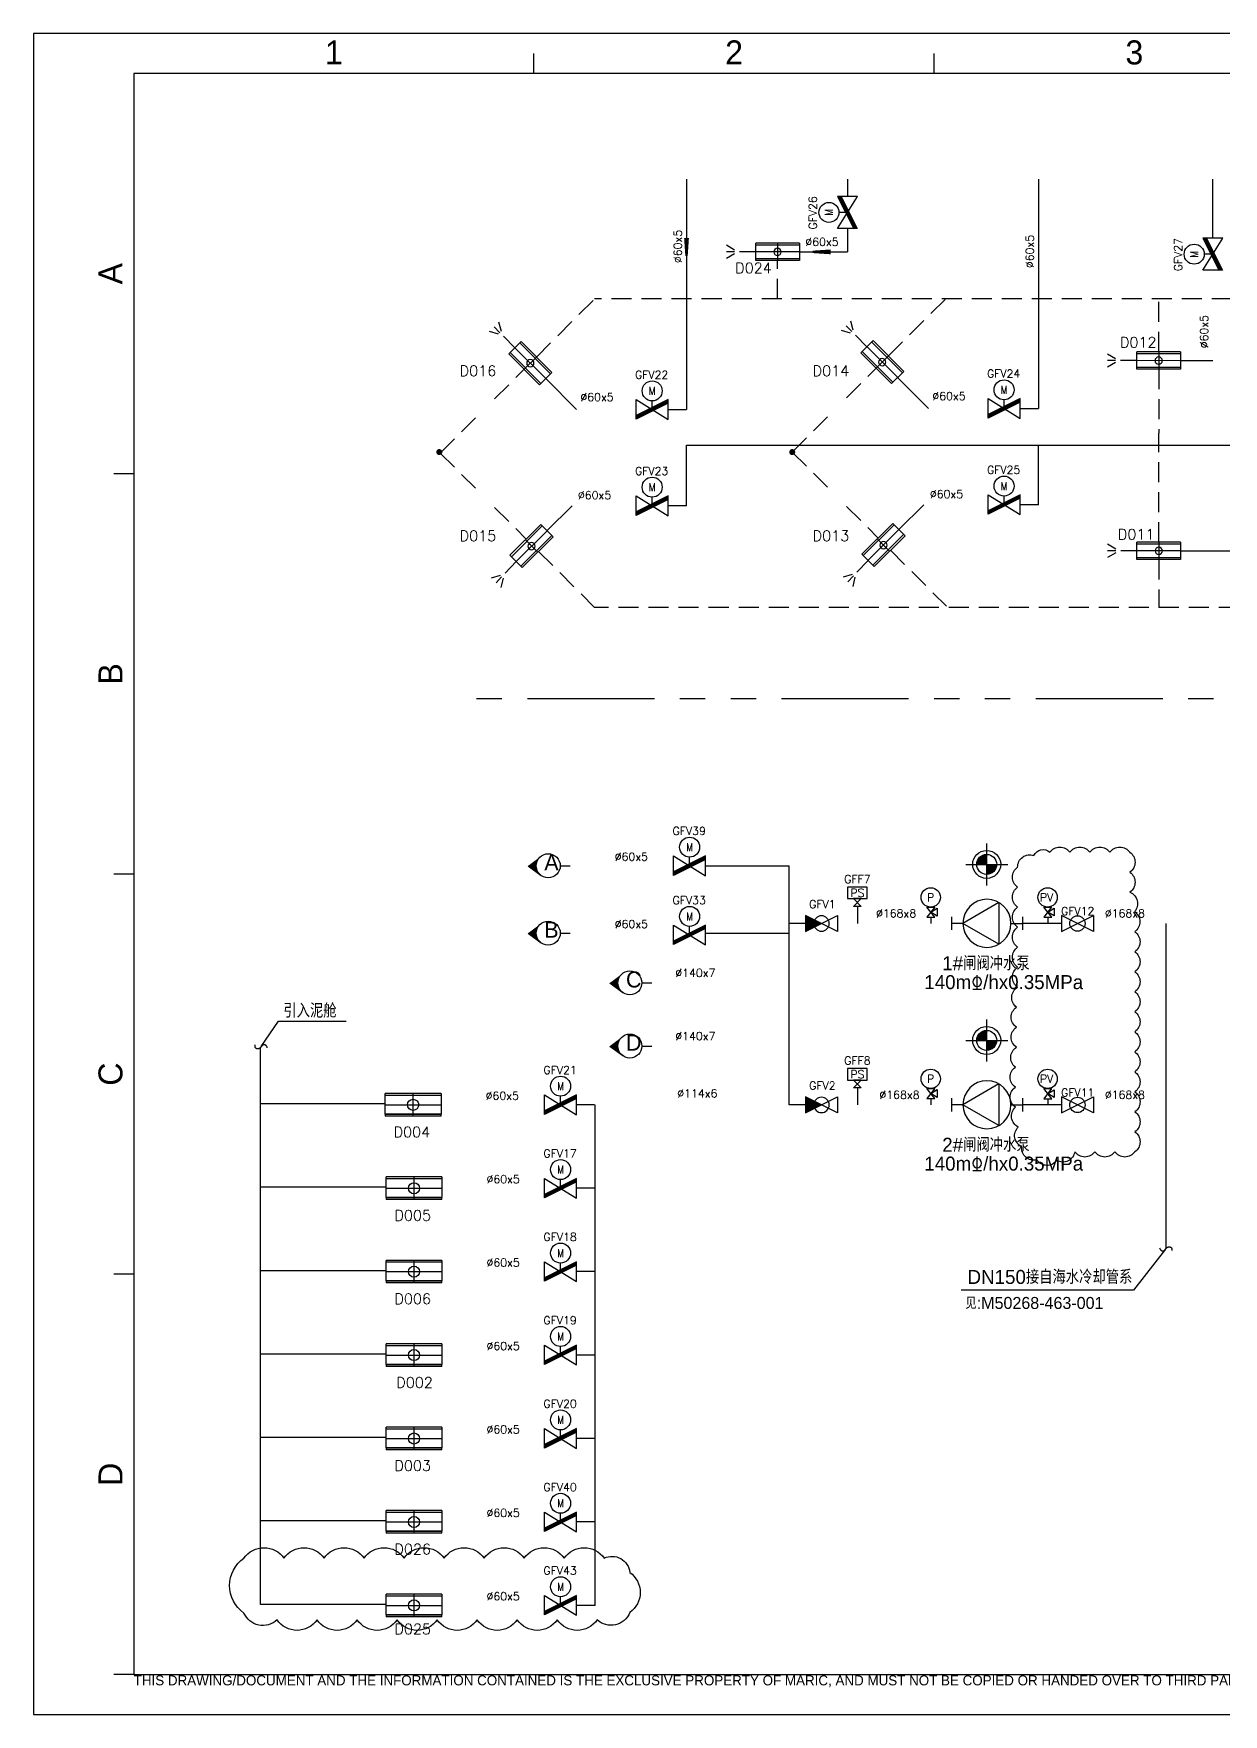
# Model space of a CAD drawing. Header units: millimetres. Extents: x 0 to 1091, y -428 to 602.
# Drawn here: x 0 to 297.2, y -428 to -8 of the extents above; entities that cross this region are included whole.
import ezdxf
from ezdxf.enums import TextEntityAlignment as Align

# ---------------------------------------------------------------- set-up
doc = ezdxf.new("R2010")
doc.units = ezdxf.units.MM
for name, pattern in [('CEN28', [31.3, 28, -1.4, 0.5, -1.4]), ('DASHED2', [0.375, 0.25, -0.125]), ('PH10', [14.25, 10, -1.25, 0.25, -1.25, 0.25, -1.25]), ('PHANTOM', [63.5, 31.75, -6.35, 6.35, -6.35, 6.35, -6.35])]:
    doc.linetypes.add(name, pattern=pattern)
for name, color, linetype in [('TEXT', 2, 'Continuous'), ('UME-003(粗实线)', 3, 'Continuous'), ('UME-006(中心线)', 6, 'CEN28'), ('UME-008(双点划线)', 8, 'PH10'), ('UME-PHANTOM', 8, 'PHANTOM')]:
    doc.layers.add(name, color=color, linetype=linetype)
doc.layers.add('云线', color=6, linetype='Continuous', plot=False)
doc.styles.add('CHINESE', font='SHORT.shx', dxfattribs={"bigfont": 'HZDXF.shx'})
doc.styles.add('HCAD', font='ROMANC', dxfattribs={"bigfont": 'JS64F'})
doc.styles.add('HZDXF', font='short.shx', dxfattribs={"bigfont": 'hzdxf.shx'})
doc.styles.add('ROMANS', font='ROMANS')

# ---------------------------------------------------------------- blocks, each defined once
blk = doc.blocks.new('$DrawRange420594')
for points in [[(100, 0), (100, 5)], [(200, 0), (200, 5)], [(300, 0), (300, 5)], [(400, 0), (400, 5)], [(500, 0), (500, 5)], [(0, -100), (-5, -100)], [(0, -200), (-5, -200)], [(0, -300), (-5, -300)], [(0, -400), (-5, -400)]]:
    blk.add_lwpolyline(points)
at = {"color": 2, "style": 'HZDXF'}
for s, p in [('1', (50, 0.5)), ('2', (150, 0.5)), ('3', (250, 0.5)), ('4', (350, 0.5)), ('5', (450, 0.5)), ('6', (550, 0.5))]:
    blk.add_text(s, height=6, dxfattribs=at).set_placement(p, align=Align.BOTTOM_CENTER)
for s, p in [('A', (-1, -50)), ('B', (-1, -150)), ('C', (-1, -250)), ('D', (-1, -350))]:
    blk.add_text(s, height=6, rotation=90, dxfattribs=at).set_placement(p, align=Align.BOTTOM_CENTER)
blk = doc.blocks.new('P01')
at = {"color": 2, "style": 'ROMANS', "flags": 1}
for tag in ['THICKNESS', 'REMARKS', 'MATERIAL', 'NOMDIA', 'OUTDIA', 'FLUID']:
    blk.add_attdef(tag, text='', height=2, dxfattribs=at).set_placement((0, 1.5), align=Align.CENTER)
at = {"color": 2, "style": 'ROMANS'}
blk.add_attdef('MARK', text='', height=2, dxfattribs=at).set_placement((0, 1.5), align=Align.CENTER)
blk = doc.blocks.new('V012')
at = {"color": 7, "linetype": 'Continuous'}
blk.add_lwpolyline([(8.01, -2), (0, 2), (0, -2), (8.01, 2)], close=True, dxfattribs=at)
blk.add_lwpolyline([(4.03, 0, 0, 4, 0), (8.02, 0, 4, 4, 0)], format="xyseb", dxfattribs=at)
blk.add_circle((3.99, -0.04), 1.92, dxfattribs=at)
at = {"color": 2, "linetype": 'Continuous', "style": 'ROMANS', "flags": 1}
for tag in ['NAMEPLATE', 'STANDARD', 'DIAMETER', 'REMARKS', 'MATERIAL', 'WEIGHT', 'NAME', 'SIZE']:
    blk.add_attdef(tag, text='', height=2, dxfattribs=at).set_placement((3.78, 4.27), align=Align.MIDDLE)
at = {"color": 2, "linetype": 'Continuous', "style": 'ROMANS'}
blk.add_attdef('MARK', text='', height=2, dxfattribs=at).set_placement((3.78, 4.27), align=Align.MIDDLE)
blk = doc.blocks.new('F002')
at = {"color": 7, "linetype": 'Continuous'}
for points in [[(-2.48, 9.05), (2.46, 9.05), (2.46, 6.19), (-2.48, 6.19)], [(-0.98, 6.19), (0.96, 6.19), (-0.98, 4.24), (0.98, 4.24)]]:
    blk.add_lwpolyline(points, close=True, dxfattribs=at)
blk.add_lwpolyline([(0, 4.24), (0, 0)], dxfattribs=at)
at = {"color": 2, "linetype": 'Continuous', "style": 'ROMANS', "flags": 1}
for tag in ['NAMEPLATE', 'STANDARD', 'DIAMETER', 'REMARKS', 'MATERIAL', 'WEIGHT', 'NAME', 'SIZE']:
    blk.add_attdef(tag, text='', height=2, dxfattribs=at).set_placement((-0.01, 11.05), align=Align.MIDDLE)
at = {"color": 2, "linetype": 'Continuous', "style": 'ROMANS'}
for tag, p in [('MARK', (-0.01, 11.05)), ('SN', (-0.01, 7.62))]:
    blk.add_attdef(tag, text='', height=2, dxfattribs=at).set_placement(p, align=Align.MIDDLE)
blk = doc.blocks.new('F904')
at = {"color": 7, "linetype": 'Continuous'}
for points in [[(1.45, -2.43), (3.4, -2.43), (1.45, -4.96), (3.42, -4.96)], [(2.43, -3.69), (4.01, -2.71), (4.01, -4.65), (2.43, -3.69)]]:
    blk.add_lwpolyline(points, close=True, dxfattribs=at)
blk.add_lwpolyline([(2.44, -4.96), (2.44, -6.48)], dxfattribs=at)
blk.add_circle((2.41, 0), 2.41, dxfattribs=at)
at = {"color": 2, "style": 'ROMANS'}
blk.add_text('PV', height=2, dxfattribs=at).set_placement((0.48, -1.01))
at = {"color": 2, "style": 'ROMANS', "flags": 1}
for tag in ['NAMEPLATE', 'STANDARD', 'DIAMETER', 'REMARKS', 'MATERIAL', 'WEIGHT', 'NAME', 'SIZE']:
    blk.add_attdef(tag, text='', height=2, dxfattribs=at).set_placement((2.51, 3.98), align=Align.MIDDLE)
at = {"color": 2, "style": 'ROMANS'}
blk.add_attdef('MARK', text='', height=2, dxfattribs=at).set_placement((2.51, 3.98), align=Align.MIDDLE)
blk = doc.blocks.new('2')
for p, q in [((285.39, -265.05), (285.39, -259.4)), ((278.43, -262.23), (292.35, -262.23))]:
    blk.add_line(p, q)
at = {"layer": 'UME-003(粗实线)', "color": 7}
for p, q in [((278.43, -264.56), (278.43, -259.4)), ((292.35, -259.4), (278.43, -259.4)), ((292.35, -259.89), (278.43, -259.89)), ((292.35, -259.4), (292.35, -264.56)), ((292.35, -264.56), (278.43, -264.56)), ((278.43, -264.56), (292.35, -264.56))]:
    blk.add_line(p, q, dxfattribs=at)
blk.add_circle((285.38, -262.23), 1.39, dxfattribs=at)
at = {"layer": 'UME-008(双点划线)', "color": 7, "ltscale": 200}
for p in [(278.43, -264.56), (292.35, -265.05)]:
    blk.add_line(p, (278.43, -265.05), dxfattribs=at)
at = {"layer": 'UME-008(双点划线)', "color": 8, "ltscale": 200}
blk.add_line((292.35, -265.05), (292.35, -264.56), dxfattribs=at)
blk = doc.blocks.new('f')
blk.add_line((-97.48, -53.26), (-97.45, -64.16))
at = {"layer": 'UME-003(粗实线)', "color": 7}
for p, q in [((-99.64, -53.26), (-95.3, -53.26)), ((-99.64, -53.26), (-99.64, -64.16)), ((-99.15, -53.26), (-99.15, -64.16)), ((-95.79, -64.16), (-95.79, -53.26)), ((-95.3, -53.26), (-95.3, -64.16)), ((-95.3, -64.16), (-99.64, -64.16))]:
    blk.add_line(p, q, dxfattribs=at)
blk.add_ellipse((-97.47, -58.71), major_axis=(-0.642, 0.642), ratio=1, start_param=-0.785398, end_param=5.497787, dxfattribs=at)
at = {"layer": 'UME-006(中心线)', "color": 7, "ltscale": 0.3}
blk.add_line((-99.64, -58.71), (-95.3, -58.71), dxfattribs=at)
blk = doc.blocks.new('A$C0CA15655')
for p, q in [((2.05, 2.14), (0, 3.32)), ((2.05, 1.66), (0, 1.66)), ((2.05, 1.18), (0, 0))]:
    blk.add_line(p, q)
blk = doc.blocks.new('F903')
at = {"color": 7, "linetype": 'Continuous'}
for points in [[(1.45, -2.66), (3.4, -2.66), (1.45, -5.18), (3.42, -5.18)], [(2.43, -3.91), (4.01, -2.93), (4.01, -4.88), (2.43, -3.91)]]:
    blk.add_lwpolyline(points, close=True, dxfattribs=at)
blk.add_lwpolyline([(2.44, -5.18), (2.44, -6.71)], dxfattribs=at)
blk.add_circle((2.41, -0.22), 2.41, dxfattribs=at)
at = {"color": 2, "linetype": 'Continuous', "style": 'ROMANS', "flags": 1}
for tag in ['NAMEPLATE', 'STANDARD', 'DIAMETER', 'REMARKS', 'MATERIAL', 'WEIGHT', 'NAME', 'SIZE']:
    blk.add_attdef(tag, text='', height=2, dxfattribs=at).set_placement((2.41, 4.18), align=Align.MIDDLE)
at = {"color": 2, "linetype": 'Continuous', "style": 'ROMANS'}
for tag, p in [('MARK', (2.41, 4.18)), ('SN', (2.41, -0.22))]:
    blk.add_attdef(tag, text='', height=2, dxfattribs=at).set_placement(p, align=Align.MIDDLE)
blk = doc.blocks.new('PX1')
at = {"color": 0, "linetype": 'ByBlock'}
blk.add_lwpolyline([(-0.27, -1.53), (-0.09, -1.47), (0.06, -1.41), (0.18, -1.34), (0.27, -1.28), (0.34, -1.21), (0.39, -1.13), (0.43, -1.06), (0.46, -0.99), (0.48, -0.91), (0.49, -0.84), (0.5, -0.77), (0.5, -0.69), (0.49, -0.62), (0.48, -0.56), (0.47, -0.49), (0.44, -0.43), (0.41, -0.38), (0.38, -0.33), (0.33, -0.28), (0.29, -0.23), (0.24, -0.19), (0.19, -0.15), (0.14, -0.11), (0.08, -0.06), (0.03, -0.02), (-0.03, 0.02), (-0.08, 0.07), (-0.14, 0.11), (-0.19, 0.16), (-0.24, 0.22), (-0.29, 0.27), (-0.33, 0.33), (-0.37, 0.39), (-0.4, 0.45), (-0.43, 0.52), (-0.46, 0.58), (-0.47, 0.65), (-0.49, 0.72), (-0.5, 0.8), (-0.5, 0.87), (-0.5, 0.94), (-0.49, 1.01), (-0.48, 1.09), (-0.46, 1.15), (-0.43, 1.22), (-0.39, 1.28), (-0.35, 1.34), (-0.3, 1.39), (-0.23, 1.43), (-0.16, 1.47), (-0.08, 1.5), (0.01, 1.52), (0.11, 1.53), (0.21, 1.54), (0.33, 1.54), (0.45, 1.53)], dxfattribs=at)
at = {"color": 2, "style": 'CHINESE', "flags": 1}
for tag in ['CONNC', 'CONND', 'CONNE']:
    blk.add_attdef(tag, text='', height=3, dxfattribs=at).set_placement((0, 0), align=Align.MIDDLE)
blk = doc.blocks.new('V618')
at = {"linetype": 'Continuous'}
blk.add_line((4, -0.2), (4, 1.68), dxfattribs=at)
at = {"linetype": 'Continuous', "const_width": 0.7}
blk.add_lwpolyline([(0.17, -2.35), (7.83, 1.48)], dxfattribs=at)
at = {"linetype": 'Continuous'}
blk.add_lwpolyline([(8, -2.95), (8, 2), (0, -2), (0, 2)], close=True, dxfattribs=at)
for points in [[(8, 1.13), (0, -2.87), (0, -2)], [(8, 1.13), (7.65, 1.83)], [(0, -2), (0.35, -2.69)]]:
    blk.add_lwpolyline(points, dxfattribs=at)
blk.add_circle((4, 4.18), 2.5, dxfattribs=at)
at = {"color": 2, "linetype": 'Continuous', "style": 'ROMANS', "width": 0.8}
blk.add_text('M', height=2, dxfattribs=at).set_placement((4, 4.18), align=Align.MIDDLE)
at = {"color": 2, "style": 'ROMANS', "width": 0.85, "flags": 1}
for tag in ['NAMEPLATE', 'STANDARD', 'DIAMETER', 'REMARKS', 'MATERIAL', 'WEIGHT', 'NAME', 'SIZE']:
    blk.add_attdef(tag, text='', height=1.5, dxfattribs=at).set_placement((3.89, 8.22), align=Align.MIDDLE)
at = {"color": 2, "style": 'ROMANS', "width": 0.85}
blk.add_attdef('MARK', text='', height=1.5, dxfattribs=at).set_placement((3.89, 8.22), align=Align.MIDDLE)
blk = doc.blocks.new('A$C05A20CDD')
for p, q in [((-3, 5.2), (-3, -5.2)), ((-3, 5.2), (6, 0)), ((-8.85, 1.64), (-8.85, -1.64)), ((-6, 0), (-8.85, 0)), ((-3, -5.2), (6, 0)), ((6, 0), (8.85, 0)), ((8.85, 1.64), (8.85, -1.64))]:
    blk.add_line(p, q)
blk.add_circle((0, 0), 6)
blk = doc.blocks.new('AUTOSST')
h = blk.add_hatch(color=256)
h.paths.add_polyline_path([(-2.5, 0), (0, 0), (0, 2.5, 0.414214)])
h.paths.add_polyline_path([(0, 0), (0, -2.5, 0.414214), (2.5, 0)])
at = {"color": 7, "linetype": 'Continuous'}
for p, q in [((0, -5.25), (0, 5.25)), ((-5.25, 0), (5.25, 0))]:
    blk.add_line(p, q, dxfattribs=at)
for radius in [3.5, 2.5]:
    blk.add_circle((0, 0), radius, dxfattribs=at)
blk = doc.blocks.new('V013')
at = {"linetype": 'Continuous'}
blk.add_lwpolyline([(0, -2), (8.01, 2), (8.01, -2), (0, 2)], close=True, dxfattribs=at)
blk.add_circle((4.02, -0.04), 1.92, dxfattribs=at)
at = {"color": 2, "linetype": 'Continuous', "style": 'ROMANS', "flags": 1}
for tag in ['NAMEPLATE', 'STANDARD', 'DIAMETER', 'REMARKS', 'MATERIAL', 'WEIGHT', 'NAME', 'SIZE']:
    blk.add_attdef(tag, text='', height=2, dxfattribs=at).set_placement((4.08, 4.49), align=Align.MIDDLE)
at = {"color": 2, "linetype": 'Continuous', "style": 'ROMANS'}
blk.add_attdef('MARK', text='', height=2, dxfattribs=at).set_placement((4.08, 4.49), align=Align.MIDDLE)

msp = doc.modelspace()

# ---------------------------------------------------------------- hatches: boundary and pattern name
for points in [[(126.77, -218.34, -0.5), (126.77, -213.54), (123.57, -215.94)], [(126.77, -235.17, -0.5), (126.77, -230.37), (123.57, -232.77)], [(147.17, -247.61, -0.5), (147.17, -242.81), (143.97, -245.21)], [(147.17, -263.39, -0.5), (147.17, -258.59), (143.97, -260.99)]]:
    msp.add_hatch(color=256).paths.add_polyline_path(points)

# ---------------------------------------------------------------- linework, layer by layer
at = {"color": 3}
for p, q in [((163.13, -44.41), (163.13, -101.93)), ((251.06, -44.41), (251.06, -101.66)), ((294.61, -59.12), (294.61, -44.41)), ((203.35, -56.7), (203.35, -62.54)), ((180.42, -62.56), (176.35, -62.56)), ((191.31, -62.54), (203.35, -62.54)), ((120.26, -86.48), (117.39, -83.61)), ((208.17, -86.23), (205.3, -83.35)), ((275.63, -89.72), (271.57, -89.72)), ((286.53, -89.69), (294.61, -89.69)), ((127.94, -94.21), (135.62, -101.93)), ((215.87, -93.94), (223.55, -101.67)), ((158.53, -101.93), (163.13, -101.93)), ((246.45, -101.66), (251.06, -101.66)), ((163.13, -110.87), (451.34, -110.86)), ((163.13, -125.99), (163.13, -110.87)), ((251.06, -125.72), (251.06, -110.86)), ((128.24, -132.21), (134.51, -125.99)), ((216.16, -131.94), (222.43, -125.72)), ((275.65, -137.27), (271.59, -137.27)), ((286.55, -137.28), (307.1, -137.28)), ((120.56, -139.89), (117.78, -142.85)), ((208.47, -139.64), (205.69, -142.6)), ((167.9, -215.94), (188.78, -215.94)), ((192.83, -230.33), (188.78, -230.33)), ((282.84, -230.33), (282.84, -311.67)), ((167.9, -232.77), (188.78, -232.77)), ((56.66, -400.52), (56.66, -261.39)), ((87.87, -275.43), (56.66, -275.43)), ((140.32, -296.52), (140.32, -275.67)), ((88.08, -296.28), (56.66, -296.28)), ((140.32, -317.37), (140.32, -296.52)), ((88.08, -317.13), (56.66, -317.13)), ((140.32, -338.22), (140.32, -317.37)), ((88.08, -337.97), (56.66, -337.97)), ((140.32, -400.76), (140.32, -338.22)), ((88.08, -358.82), (56.66, -358.82)), ((88.08, -379.67), (56.66, -379.67)), ((88.08, -400.52), (56.66, -400.52))]:
    msp.add_line(p, q, dxfattribs=at)
for p, q in [((123.57, -215.94), (126.77, -218.34)), ((131.57, -215.94), (134.04, -215.94)), ((123.57, -232.77), (126.77, -235.17)), ((131.57, -232.77), (134.04, -232.77)), ((143.97, -245.21), (147.17, -247.61)), ((151.97, -245.21), (154.44, -245.21)), ((143.97, -260.99), (147.17, -263.39)), ((151.97, -260.99), (154.44, -260.99))]:
    msp.add_line(p, q)
at = {"color": 7, "linetype": 'Continuous'}
msp.add_lwpolyline([(0, -428), (594, -428), (594, -8), (0, -8)], close=True, dxfattribs=at)
at = {"color": 1, "linetype": 'Continuous'}
msp.add_lwpolyline([(25, -418), (584, -418), (584, -18), (25, -18)], close=True, dxfattribs=at)
at = {"color": 3}
for points in [[(451.34, -44.41, 0, 0, 0), (441.33, -44.41, 1.2, 0.6, 0), (436.83, -44.41, 0, 0, 0), (163.13, -44.41, 0, 0, 0)], [(251.05, -55.13, 0, 0, 0), (251.05, -60.32, 1.2, 0.6, 0), (251.04, -64.82, 0, 0, 0), (251.04, -69.07, 0, 0, 0)], [(163.12, -59.05, 0, 0, 0), (163.12, -59.05, 1.2, 0.6, 0), (163.12, -63.55, 0, 0, 0), (163.12, -63.55, 0, 0, 0)], [(199.16, -62.54, 0, 0, 0), (199.16, -62.54, 1.2, 0.6, 0), (194.66, -62.54, 0, 0, 0), (194.66, -62.54, 0, 0, 0)], [(294.61, -67.13, 0, 0, 0), (294.61, -80.32, 1.2, 0.6, 0), (294.61, -84.82, 0, 0, 0), (294.61, -89.69, 0, 0, 0)], [(150.52, -101.93, 0, 0, 0), (142.4, -101.93, 1.2, 0.6, 0), (137.9, -101.93, 0, 0, 0), (135.62, -101.93, 0, 0, 0)], [(238.44, -101.66, 0, 0, 0), (230.33, -101.66, 1.2, 0.6, 0), (225.83, -101.66, 0, 0, 0), (223.55, -101.66, 0, 0, 0)], [(150.52, -125.99, 0, 0, 0), (142.4, -125.99, 1.2, 0.6, 0), (137.9, -125.99, 0, 0, 0), (134.51, -125.99, 0, 0, 0)], [(238.44, -125.72, 0, 0, 0), (230.33, -125.72, 1.2, 0.6, 0), (225.83, -125.72, 0, 0, 0), (222.43, -125.72, 0, 0, 0)], [(159.9, -215.94, 0, 0, 0), (151.56, -215.94, 1.2, 0.6, 0), (147.06, -215.94, 0, 0, 0), (134.04, -215.94, 0, 0, 0)], [(229.33, -230.33, 0, 0, 0), (218.04, -230.33, 1.2, 0.6, 0), (213.54, -230.33, 0, 0, 0), (200.84, -230.33, 0, 0, 0)], [(282.84, -230.33, 0, 0, 0), (274.9, -230.33, 1.2, 0.6, 0), (270.4, -230.33, 0, 0, 0), (264.78, -230.33, 0, 0, 0)], [(159.9, -232.77, 0, 0, 0), (151.56, -232.77, 1.2, 0.6, 0), (147.06, -232.77, 0, 0, 0), (134.04, -232.77, 0, 0, 0)], [(188.28, -245.21, 0, 0, 0), (167.59, -245.21, 1.2, 0.6, 0), (163.09, -245.21, 0, 0, 0), (154.44, -245.21, 0, 0, 0)], [(188.28, -260.99, 0, 0, 0), (167.59, -260.99, 1.2, 0.6, 0), (163.09, -260.99, 0, 0, 0), (154.44, -260.99, 0, 0, 0)], [(127.65, -275.67, 0, 0, 0), (119.31, -275.67, 1.2, 0.6, 0), (114.81, -275.67, 0, 0, 0), (101.79, -275.67, 0, 0, 0)], [(188.78, -275.67, 0, 0, 0), (166.59, -275.67, 1.2, 0.6, 0), (162.09, -275.67, 0, 0, 0), (140.11, -275.67, 0, 0, 0)], [(229.33, -275.67, 0, 0, 0), (218.04, -275.67, 1.2, 0.6, 0), (213.54, -275.67, 0, 0, 0), (200.84, -275.67, 0, 0, 0)], [(282.84, -275.67, 0, 0, 0), (274.9, -275.67, 1.2, 0.6, 0), (270.4, -275.67, 0, 0, 0), (264.78, -275.67, 0, 0, 0)], [(127.64, -296.52, 0, 0, 0), (119.52, -296.52, 1.2, 0.6, 0), (115.02, -296.52, 0, 0, 0), (102, -296.52, 0, 0, 0)], [(127.64, -317.37, 0, 0, 0), (119.52, -317.37, 1.2, 0.6, 0), (115.02, -317.37, 0, 0, 0), (102, -317.37, 0, 0, 0)], [(127.64, -338.22, 0, 0, 0), (119.52, -338.22, 1.2, 0.6, 0), (115.02, -338.22, 0, 0, 0), (102, -338.22, 0, 0, 0)], [(127.64, -359.06, 0, 0, 0), (119.52, -359.06, 1.2, 0.6, 0), (115.02, -359.06, 0, 0, 0), (102, -359.06, 0, 0, 0)], [(127.64, -379.91, 0, 0, 0), (119.52, -379.91, 1.2, 0.6, 0), (115.02, -379.91, 0, 0, 0), (102, -379.91, 0, 0, 0)], [(127.64, -400.76, 0, 0, 0), (119.52, -400.76, 1.2, 0.6, 0), (115.02, -400.76, 0, 0, 0), (102, -400.76, 0, 0, 0)]]:
    msp.add_lwpolyline(points, format="xyseb", dxfattribs=at)
for points in [[(203.35, -44.41), (203.35, -48.68)], [(163.13, -125.99), (158.53, -125.99)], [(251.06, -125.72), (246.45, -125.72)], [(188.78, -275.67), (188.78, -215.94)], [(256.78, -230.33), (247.03, -230.33)], [(140.11, -275.67), (135.44, -275.67)], [(192.84, -275.67), (188.78, -275.67)], [(256.78, -275.67), (247.03, -275.67)], [(140.32, -296.52), (135.65, -296.52)], [(140.32, -317.37), (135.65, -317.37)], [(140.32, -338.22), (135.65, -338.22)], [(140.32, -359.06), (135.65, -359.06)], [(140.32, -379.91), (135.65, -379.91)], [(140.32, -400.76), (135.65, -400.76)]]:
    msp.add_lwpolyline(points, dxfattribs=at)
at = {"const_width": 0.753}
for points in [[(101.61, -112.3, 1), (101.08, -112.83, 1)], [(101.61, -112.3, -1), (101.08, -112.83, -1)], [(101.61, -112.83, -1), (101.08, -112.3, -1)], [(101.61, -112.83, 1), (101.08, -112.3, 1)], [(189.8, -112.3, 1), (189.27, -112.83, 1)], [(189.8, -112.3, -1), (189.27, -112.83, -1)], [(189.8, -112.83, -1), (189.27, -112.3, -1)], [(189.8, -112.83, 1), (189.27, -112.3, 1)]]:
    msp.add_lwpolyline(points, format="xyb", close=True, dxfattribs=at)
for points in [[(56.89, -261.13), (61.16, -254.77), (78.05, -254.77)], [(282.8, -311.73), (274.78, -322.03), (231.72, -322.03)]]:
    msp.add_lwpolyline(points)
for centre in [(128.57, -215.94), (128.57, -232.77), (148.97, -245.21), (148.97, -260.99)]:
    msp.add_circle(centre, 3)
at = {"layer": 'TEXT', "color": 6, "linetype": 'DASHED2', "ltscale": 20}
for p, q in [((185.86, -74.29), (185.86, -64.72)), ((125.63, -88.81), (140.15, -74.29)), ((381.9, -74.29), (140.15, -74.29)), ((213.56, -88.55), (228.08, -74.03)), ((281.1, -87.54), (281.1, -74.29)), ((115.17, -99.27), (122.57, -91.88)), ((203.1, -99.01), (210.49, -91.61)), ((281.1, -91.87), (281.1, -107.83)), ((101.61, -112.83), (110.4, -104.04)), ((189.54, -112.57), (198.33, -103.78)), ((281.1, -135.08), (281.1, -107.83)), ((101.61, -112.83), (110.4, -121.62)), ((189.54, -112.57), (198.33, -121.36)), ((115.17, -126.39), (123.09, -134.31)), ((203.1, -126.13), (211.01, -134.04)), ((126.16, -137.38), (140.15, -151.37)), ((214.08, -137.11), (228.08, -151.11)), ((281.1, -139.42), (281.1, -151.37)), ((361.15, -151.37), (140.15, -151.37))]:
    msp.add_line(p, q, dxfattribs=at)
at = {"layer": 'UME-PHANTOM'}
msp.add_line((536.11, -174.21), (106.52, -174.21), dxfattribs=at)
at = {"layer": '云线', "color": 4}
msp.add_lwpolyline([(253.88, -212.56, -0.520567), (258.88, -212.56, -0.520567), (263.88, -212.56, -0.520567), (268.88, -212.56, -0.520567), (273.88, -212.56, -0.520567), (273.88, -217.56, -0.520567), (273.88, -222.56, -0.520567), (275.05, -227.42, -0.520567), (275.12, -232.42, -0.520567), (275.12, -237.42, -0.520567), (275.12, -242.42, -0.520567), (275.12, -247.42, -0.520567), (275.12, -252.42, -0.520567), (275.12, -257.42, -0.520567), (275.12, -262.42, -0.520567), (275.12, -267.42, -0.520567), (275.13, -272.42, -0.520567), (275.13, -277.42, -0.520567), (275.13, -282.42, -0.520567), (275.13, -287.42, -0.520567), (270.13, -287.42, -0.520567), (265.13, -287.42, -0.520567), (260.13, -287.42, -0.520567), (255.63, -289.59, -0.520567), (250.63, -289.46, -0.520567), (246.87, -286.16, -0.520567), (245.97, -281.24, -0.520567), (245.31, -276.28, -0.520567), (245.27, -271.28, -0.520567), (245.27, -266.28, -0.520567), (245.54, -261.29, -0.520567), (245.54, -256.29, -0.520567), (245.54, -251.29, -0.520567), (245.82, -246.3, -0.520567), (245.84, -241.3, -0.520567), (245.84, -236.3, -0.520567), (245.84, -231.3, -0.520567), (245.84, -226.3, -0.520567), (245.84, -221.3, -0.520567), (245.84, -216.3, -0.520567), (249.9, -213.37, -0.520567)], format="xyb", close=True, dxfattribs=at)
at = {"layer": '云线'}
msp.add_lwpolyline([(52.55, -388.95, -0.520567), (62.55, -388.95, -0.520567), (72.55, -388.95, -0.520567), (82.55, -388.95, -0.520567), (92.55, -388.95, -0.520567), (102.55, -388.95, -0.520567), (112.55, -388.95, -0.520567), (122.55, -388.95, -0.520567), (132.55, -388.95, -0.520567), (142.55, -388.95, -0.520567), (148.95, -392.54, -0.520567), (148.95, -402.54, -0.520567), (140.81, -404.4, -0.520567), (130.81, -404.4, -0.520567), (120.81, -404.4, -0.520567), (110.81, -404.4, -0.520567), (100.81, -404.4, -0.520567), (90.81, -404.4, -0.520567), (80.81, -404.4, -0.520567), (70.81, -404.4, -0.520567), (60.81, -404.4, -0.520567), (52.55, -402.67, -0.520567)], format="xyb", close=True, dxfattribs=at)

# ---------------------------------------------------------------- block references
at = {"color": 3}
msp.add_blockref('$DrawRange420594', (25, -18), dxfattribs=at)
ref = msp.add_blockref('V618', (202.88, -56.68), dxfattribs=dict(rotation=90))
ref.add_attrib('MARK', 'GFV26', dxfattribs={"color": 2, "height": 2, "rotation": 90, "style": 'ROMANS'}).set_placement((194.66, -52.79), align=Align.MIDDLE)
ref = msp.add_blockref('P01', (163.44, -61.76), dxfattribs=dict(xscale=-1, rotation=90))
ref.add_attrib('MARK', '%%c60x5', dxfattribs={"color": 2, "height": 2, "rotation": 90, "style": 'ROMANS'}).set_placement((161.94, -61.19), align=Align.CENTER)
ref = msp.add_blockref('P01', (251.37, -63.03), dxfattribs=dict(xscale=-1, rotation=90))
ref.add_attrib('MARK', '%%c60x5', dxfattribs={"color": 2, "height": 2, "rotation": 90, "style": 'ROMANS'}).set_placement((249.87, -62.46), align=Align.CENTER)
for name, p in [('A$C0CA15655', (173.07, -64.22)), ('A$C0CA15655', (268.28, -91.38)), ('A$C0CA15655', (268.3, -138.93)), ('AUTOSST', (238.11, -215.6)), ('F904', (250.93, -223.84)), ('AUTOSST', (238.11, -259.59)), ('F904', (250.93, -269.19)), ('2', (-190.57, -13.45)), ('2', (-190.35, -34.3)), ('2', (-190.35, -55.14)), ('2', (-190.35, -75.99)), ('2', (-190.35, -96.84)), ('2', (-190.35, -117.69)), ('2', (-190.35, -138.54))]:
    msp.add_blockref(name, p)
for name, p, rotation in [('f', (244.57, -160.02), 270), ('A$C0CA15655', (113.89, -82.46), 315.0000000002125), ('A$C0CA15655', (201.8, -82.2), 315.0000000002121), ('f', (96.37, -200.7), 224.8347473465179), ('f', (184.3, -200.43), 224.8347473465179), ('f', (339.79, -187.18), 270), ('f', (14.08, -108.22), 134.773390771977), ('f', (101.99, -107.96), 134.7733907719767), ('f', (339.81, -234.72), 270), ('A$C0CA15655', (116.74, -146.39), 46.79089744123465), ('A$C0CA15655', (204.65, -146.13), 46.79089744123465), ('PX1', (56.85, -261.18), 90), ('PX1', (282.84, -311.67), 270)]:
    msp.add_blockref(name, p, dxfattribs=dict(rotation=rotation))
ref = msp.add_blockref('P01', (196.39, -62.54), dxfattribs=dict(xscale=-1))
ref.add_attrib('MARK', '%%c60x5', dxfattribs={"color": 2, "height": 2, "style": 'ROMANS'}).set_placement((196.96, -61.04), align=Align.CENTER)
ref = msp.add_blockref('V618', (294.14, -67.12), dxfattribs=dict(rotation=90))
ref.add_attrib('MARK', 'GFV27', dxfattribs={"color": 2, "height": 2, "rotation": 90, "style": 'ROMANS'}).set_placement((285.92, -63.23), align=Align.MIDDLE)
ref = msp.add_blockref('P01', (294.93, -83.04), dxfattribs=dict(xscale=-1, rotation=90))
ref.add_attrib('MARK', '%%c60x5', dxfattribs={"color": 2, "height": 2, "rotation": 90, "style": 'ROMANS'}).set_placement((293.43, -82.47), align=Align.CENTER)
ref = msp.add_blockref('V618', (150.53, -101.46))
ref.add_attrib('MARK', 'GFV22', dxfattribs={"color": 2, "height": 2, "style": 'ROMANS'}).set_placement((154.42, -93.24), align=Align.MIDDLE)
ref = msp.add_blockref('V618', (238.45, -101.19))
ref.add_attrib('MARK', 'GFV24', dxfattribs={"color": 2, "height": 2, "style": 'ROMANS'}).set_placement((242.34, -92.97), align=Align.MIDDLE)
ref = msp.add_blockref('P01', (140.19, -101.33), dxfattribs=dict(xscale=-1))
ref.add_attrib('MARK', '%%c60x5', dxfattribs={"color": 2, "height": 2, "style": 'ROMANS'}).set_placement((140.76, -99.83), align=Align.CENTER)
ref = msp.add_blockref('P01', (228.12, -101.07), dxfattribs=dict(xscale=-1))
ref.add_attrib('MARK', '%%c60x5', dxfattribs={"color": 2, "height": 2, "style": 'ROMANS'}).set_placement((228.69, -99.57), align=Align.CENTER)
ref = msp.add_blockref('V618', (150.53, -125.51))
ref.add_attrib('MARK', 'GFV23', dxfattribs={"color": 2, "height": 2, "style": 'ROMANS'}).set_placement((154.42, -117.3), align=Align.MIDDLE)
ref = msp.add_blockref('V618', (238.45, -125.25))
ref.add_attrib('MARK', 'GFV25', dxfattribs={"color": 2, "height": 2, "style": 'ROMANS'}).set_placement((242.34, -117.03), align=Align.MIDDLE)
ref = msp.add_blockref('P01', (139.57, -125.83), dxfattribs=dict(xscale=-1))
ref.add_attrib('MARK', '%%c60x5', dxfattribs={"color": 2, "height": 2, "style": 'ROMANS'}).set_placement((140.14, -124.33), align=Align.CENTER)
ref = msp.add_blockref('P01', (227.5, -125.56), dxfattribs=dict(xscale=-1))
ref.add_attrib('MARK', '%%c60x5', dxfattribs={"color": 2, "height": 2, "style": 'ROMANS'}).set_placement((228.07, -124.06), align=Align.CENTER)
ref = msp.add_blockref('V618', (159.9, -215.47))
ref.add_attrib('MARK', 'GFV39', dxfattribs={"color": 2, "height": 2, "style": 'ROMANS'}).set_placement((163.79, -207.25), align=Align.MIDDLE)
ref = msp.add_blockref('P01', (148.76, -216.18), dxfattribs=dict(xscale=-1))
ref.add_attrib('MARK', '%%c60x5', dxfattribs={"color": 2, "height": 2, "style": 'ROMANS'}).set_placement((149.34, -214.68), align=Align.CENTER)
ref = msp.add_blockref('F002', (205.81, -230.33), dxfattribs=dict(xscale=-1))
ref.add_attrib('SN', 'PS', dxfattribs={"color": 2, "linetype": 'Continuous', "height": 2, "style": 'ROMANS'}).set_placement((205.82, -222.71), align=Align.MIDDLE)
ref.add_attrib('MARK', 'GFF7', dxfattribs={"color": 2, "linetype": 'Continuous', "height": 2, "style": 'ROMANS'}).set_placement((205.82, -219.27), align=Align.MIDDLE)
ref = msp.add_blockref('F903', (221.72, -223.62))
ref.add_attrib('SN', 'P', dxfattribs={"color": 2, "linetype": 'Continuous', "height": 2, "style": 'ROMANS'}).set_placement((224.12, -223.84), align=Align.MIDDLE)
ref = msp.add_blockref('V618', (159.9, -232.77))
ref.add_attrib('MARK', 'GFV33', dxfattribs={"color": 2, "height": 2, "style": 'ROMANS'}).set_placement((163.79, -224.55), align=Align.MIDDLE)
ref = msp.add_blockref('V012', (200.84, -230.33), dxfattribs=dict(xscale=-1))
ref.add_attrib('MARK', 'GFV1', dxfattribs={"color": 2, "linetype": 'Continuous', "height": 2, "style": 'ROMANS'}).set_placement((197.06, -225.54), align=Align.MIDDLE)
at = {"xscale": -1}
for p in [(238.18, -230.33), (238.18, -275.67)]:
    msp.add_blockref('A$C05A20CDD', p, dxfattribs=at)
ref = msp.add_blockref('V013', (256.77, -230.33))
ref.add_attrib('MARK', 'GFV12', dxfattribs={"color": 2, "linetype": 'Continuous', "height": 2, "style": 'ROMANS'}).set_placement((260.86, -227.27), align=Align.MIDDLE)
ref = msp.add_blockref('P01', (148.76, -233), dxfattribs=dict(xscale=-1))
ref.add_attrib('MARK', '%%c60x5', dxfattribs={"color": 2, "height": 2, "style": 'ROMANS'}).set_placement((149.34, -231.5), align=Align.CENTER)
ref = msp.add_blockref('P01', (215.48, -230.33), dxfattribs=dict(xscale=-1))
ref.add_attrib('MARK', '%%c168x8', dxfattribs={"color": 2, "height": 2, "style": 'ROMANS'}).set_placement((215.48, -228.83), align=Align.CENTER)
ref = msp.add_blockref('P01', (272.65, -230.33), dxfattribs=dict(xscale=-1))
ref.add_attrib('MARK', '%%c168x8', dxfattribs={"color": 2, "height": 2, "style": 'ROMANS'}).set_placement((272.65, -228.83), align=Align.CENTER)
ref = msp.add_blockref('P01', (165.34, -245.21), dxfattribs=dict(xscale=-1))
ref.add_attrib('MARK', '%%c140x7', dxfattribs={"color": 2, "height": 2, "style": 'ROMANS'}).set_placement((165.34, -243.71), align=Align.CENTER)
ref = msp.add_blockref('P01', (165.34, -260.99), dxfattribs=dict(xscale=-1))
ref.add_attrib('MARK', '%%c140x7', dxfattribs={"color": 2, "height": 2, "style": 'ROMANS'}).set_placement((165.34, -259.49), align=Align.CENTER)
ref = msp.add_blockref('F002', (205.81, -275.67), dxfattribs=dict(xscale=-1))
ref.add_attrib('SN', 'PS', dxfattribs={"color": 2, "linetype": 'Continuous', "height": 2, "style": 'ROMANS'}).set_placement((205.82, -268.05), align=Align.MIDDLE)
ref.add_attrib('MARK', 'GFF8', dxfattribs={"color": 2, "linetype": 'Continuous', "height": 2, "style": 'ROMANS'}).set_placement((205.82, -264.62), align=Align.MIDDLE)
ref = msp.add_blockref('V618', (127.65, -275.2))
ref.add_attrib('MARK', 'GFV21', dxfattribs={"color": 2, "height": 2, "style": 'ROMANS'}).set_placement((131.54, -266.98), align=Align.MIDDLE)
ref = msp.add_blockref('F903', (221.72, -268.96))
ref.add_attrib('SN', 'P', dxfattribs={"color": 2, "linetype": 'Continuous', "height": 2, "style": 'ROMANS'}).set_placement((224.12, -269.19), align=Align.MIDDLE)
ref = msp.add_blockref('P01', (116.52, -275.91), dxfattribs=dict(xscale=-1))
ref.add_attrib('MARK', '%%c60x5', dxfattribs={"color": 2, "height": 2, "style": 'ROMANS'}).set_placement((117.09, -274.41), align=Align.CENTER)
ref = msp.add_blockref('P01', (165.83, -275.31), dxfattribs=dict(xscale=-1))
ref.add_attrib('MARK', '%%c114x6', dxfattribs={"color": 2, "height": 2, "style": 'ROMANS'}).set_placement((165.83, -273.81), align=Align.CENTER)
ref = msp.add_blockref('V012', (200.84, -275.67), dxfattribs=dict(xscale=-1))
ref.add_attrib('MARK', 'GFV2', dxfattribs={"color": 2, "linetype": 'Continuous', "height": 2, "style": 'ROMANS'}).set_placement((197.06, -270.88), align=Align.MIDDLE)
ref = msp.add_blockref('P01', (216.33, -275.67), dxfattribs=dict(xscale=-1))
ref.add_attrib('MARK', '%%c168x8', dxfattribs={"color": 2, "height": 2, "style": 'ROMANS'}).set_placement((216.33, -274.17), align=Align.CENTER)
ref = msp.add_blockref('V013', (256.77, -275.67))
ref.add_attrib('MARK', 'GFV11', dxfattribs={"color": 2, "linetype": 'Continuous', "height": 2, "style": 'ROMANS'}).set_placement((260.86, -272.62), align=Align.MIDDLE)
ref = msp.add_blockref('P01', (272.65, -275.67), dxfattribs=dict(xscale=-1))
ref.add_attrib('MARK', '%%c168x8', dxfattribs={"color": 2, "height": 2, "style": 'ROMANS'}).set_placement((272.65, -274.17), align=Align.CENTER)
ref = msp.add_blockref('V618', (127.65, -296.05))
ref.add_attrib('MARK', 'GFV17', dxfattribs={"color": 2, "height": 2, "style": 'ROMANS'}).set_placement((131.54, -287.83), align=Align.MIDDLE)
ref = msp.add_blockref('P01', (116.73, -296.76), dxfattribs=dict(xscale=-1))
ref.add_attrib('MARK', '%%c60x5', dxfattribs={"color": 2, "height": 2, "style": 'ROMANS'}).set_placement((117.3, -295.26), align=Align.CENTER)
ref = msp.add_blockref('V618', (127.65, -316.9))
ref.add_attrib('MARK', 'GFV18', dxfattribs={"color": 2, "height": 2, "style": 'ROMANS'}).set_placement((131.54, -308.68), align=Align.MIDDLE)
ref = msp.add_blockref('P01', (116.73, -317.6), dxfattribs=dict(xscale=-1))
ref.add_attrib('MARK', '%%c60x5', dxfattribs={"color": 2, "height": 2, "style": 'ROMANS'}).set_placement((117.3, -316.1), align=Align.CENTER)
ref = msp.add_blockref('V618', (127.65, -337.74))
ref.add_attrib('MARK', 'GFV19', dxfattribs={"color": 2, "height": 2, "style": 'ROMANS'}).set_placement((131.54, -329.53), align=Align.MIDDLE)
ref = msp.add_blockref('P01', (116.73, -338.45), dxfattribs=dict(xscale=-1))
ref.add_attrib('MARK', '%%c60x5', dxfattribs={"color": 2, "height": 2, "style": 'ROMANS'}).set_placement((117.3, -336.95), align=Align.CENTER)
ref = msp.add_blockref('V618', (127.65, -358.59))
ref.add_attrib('MARK', 'GFV20', dxfattribs={"color": 2, "height": 2, "style": 'ROMANS'}).set_placement((131.54, -350.37), align=Align.MIDDLE)
ref = msp.add_blockref('P01', (116.73, -359.3), dxfattribs=dict(xscale=-1))
ref.add_attrib('MARK', '%%c60x5', dxfattribs={"color": 2, "height": 2, "style": 'ROMANS'}).set_placement((117.3, -357.8), align=Align.CENTER)
ref = msp.add_blockref('V618', (127.65, -379.44))
ref.add_attrib('MARK', 'GFV40', dxfattribs={"color": 2, "height": 2, "style": 'ROMANS'}).set_placement((131.54, -371.22), align=Align.MIDDLE)
ref = msp.add_blockref('P01', (116.73, -380.15), dxfattribs=dict(xscale=-1))
ref.add_attrib('MARK', '%%c60x5', dxfattribs={"color": 2, "height": 2, "style": 'ROMANS'}).set_placement((117.3, -378.65), align=Align.CENTER)
ref = msp.add_blockref('V618', (127.65, -400.29))
ref.add_attrib('MARK', 'GFV43', dxfattribs={"color": 2, "height": 2, "style": 'ROMANS'}).set_placement((131.54, -392.07), align=Align.MIDDLE)
ref = msp.add_blockref('P01', (116.73, -401), dxfattribs=dict(xscale=-1))
ref.add_attrib('MARK', '%%c60x5', dxfattribs={"color": 2, "height": 2, "style": 'ROMANS'}).set_placement((117.3, -399.5), align=Align.CENTER)

# ---------------------------------------------------------------- texts
at = {"color": 2, "style": 'HCAD'}
for s, p in [('D024', (179.85, -66.56)), ('D012', (275.96, -85.14)), ('D016', (111.01, -92.28)), ('D014', (199.2, -92.28)), ('D015', (111.01, -133.51)), ('D013', (199.2, -133.51)), ('D011', (275.45, -133.12)), ('D004', (94.5, -282.46)), ('D005', (94.72, -303.31)), ('D006', (94.72, -324.16)), ('D002', (95.18, -345.07)), ('D003', (94.71, -365.86)), ('D026', (94.71, -386.7)), ('D025', (94.71, -406.67))]:
    msp.add_text(s, height=2.635, dxfattribs=at).set_placement(p, align=Align.MIDDLE)
at = {"color": 2, "linetype": 'Continuous', "style": 'CHINESE'}
for s, p in [('A', (127.59, -217.09)), ('B', (127.59, -233.91)), ('C', (148, -246.35)), ('D', (148, -262.13))]:
    msp.add_text(s, height=4, dxfattribs=at).set_placement(p)
at = {"color": 2, "style": 'HZDXF'}
msp.add_text('THIS DRAWING/DOCUMENT AND THE INFORMATION CONTAINED IS THE EXCLUSIVE PROPERTY OF MARIC, AND MUST NOT BE COPIED OR HANDED OVER TO THIRD PARTIES WITHOUT OUR WRITTEN PERMISSION.', height=2.5, dxfattribs=at).set_placement((25, -418.25), align=Align.TOP_LEFT)
at = {"layer": 'TEXT', "color": 2, "style": 'CHINESE'}
for s, p in [('1#闸阀冲水泵', (227.01, -242.06)), ('140m%%131/hx0.35MPa', (222.53, -246.77)), ('引入泥舱', (62.39, -253.9)), ('2#闸阀冲水泵', (227.01, -287.41)), ('140m%%131/hx0.35MPa', (222.53, -292.12))]:
    msp.add_text(s, height=3.5, dxfattribs=at).set_placement(p)
at = {"layer": 'TEXT', "style": 'CHINESE'}
for s, height, p in [('DN150接自海水冷却管系', 3.5, (233.33, -320.44)), ('见:M50268-463-001', 3, (232.77, -326.69))]:
    msp.add_text(s, height=height, dxfattribs=at).set_placement(p)

doc.saveas('drawing.dxf')
